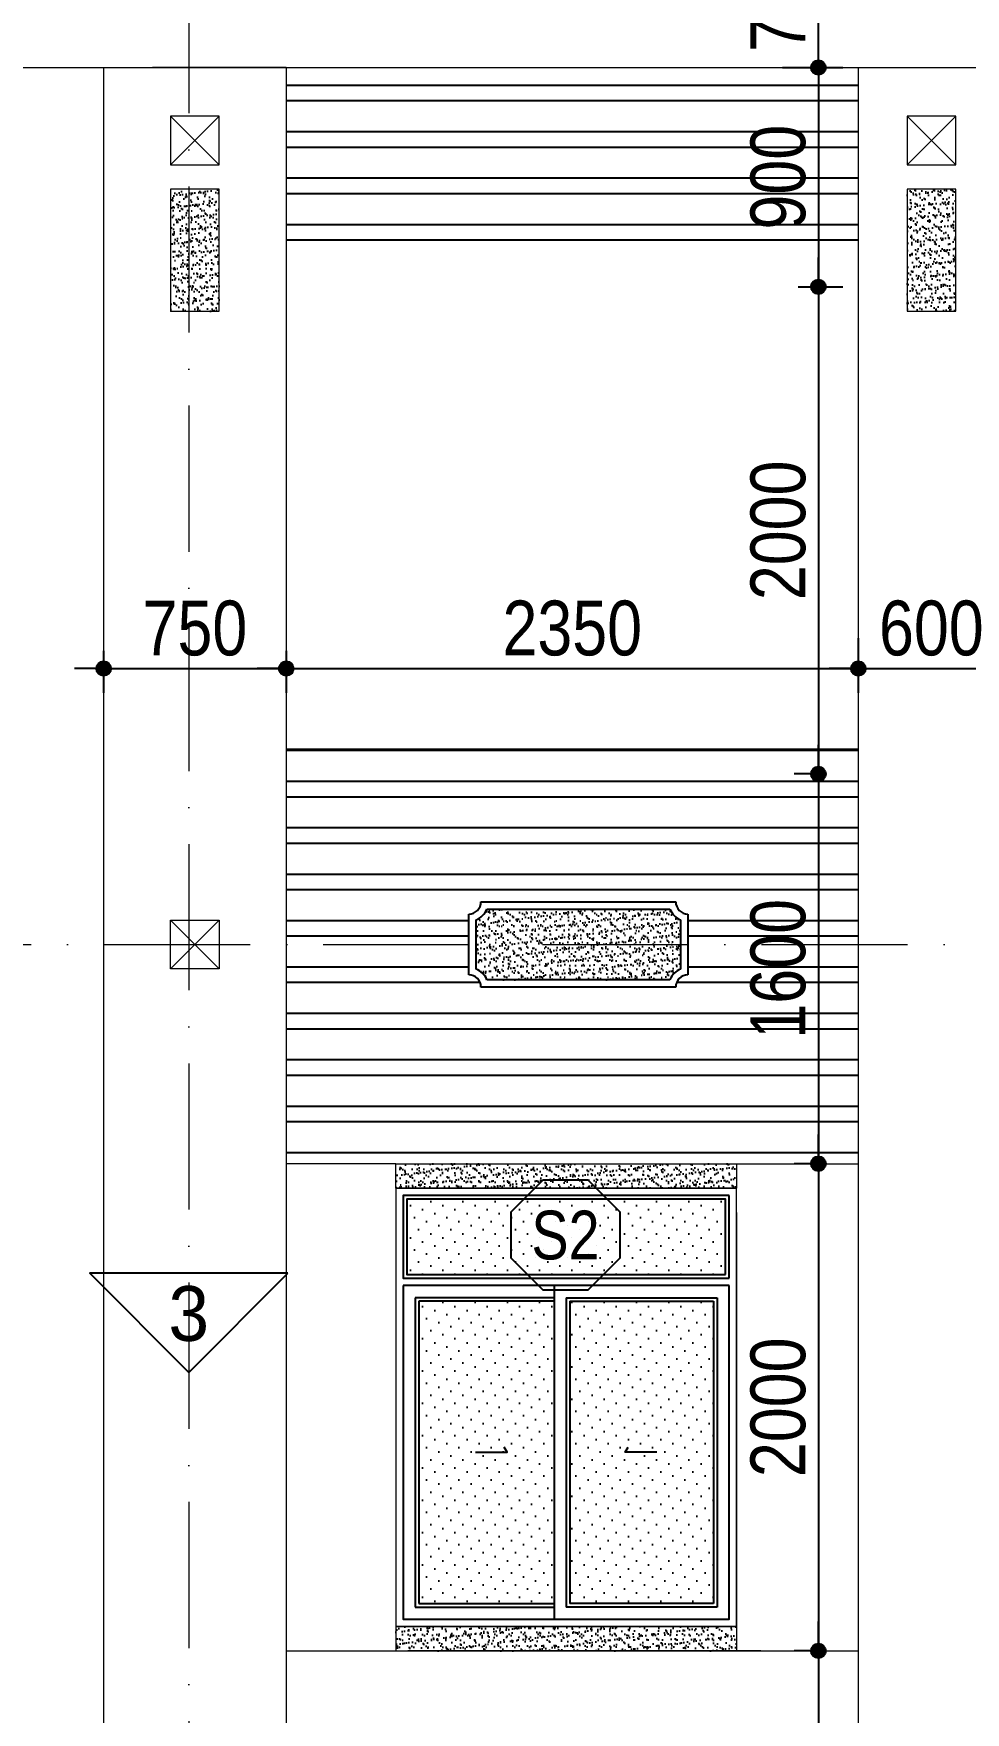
# Model space of a CAD drawing. Extents: x -1107188 to -523840, y 39692 to 514392.
# Drawn here: x -1099514 to -1095686, y 413449 to 420341 of the extents above; entities that cross this region are included whole.
import ezdxf
from ezdxf.enums import TextEntityAlignment as Align

# ---------------------------------------------------------------- set-up
doc = ezdxf.new("R2010")
doc.units = 0
doc.linetypes.add('ACAD_ISO10W100', pattern=[18, 12, -3, 0, -3])
doc.layers.get('DEFPOINTS').update_dxf_attribs({"linetype": 'CONTINUOUS'})
for name, color, linetype in [('DIM', 1, 'CONTINUOUS'), ('DOOR', 20, 'CONTINUOUS'), ('HACTH', 8, 'CONTINUOUS'), ('HATCH', 8, 'CONTINUOUS'), ('KINH 1', 142, 'CONTINUOUS'), ('netthay', 2, 'CONTINUOUS'), ('TAGS', 60, 'CONTINUOUS')]:
    doc.layers.add(name, color=color, linetype=linetype)
doc.layers.add('NET-THAY', color=2, linetype='CONTINUOUS', lineweight=13)
doc.layers.add('TRUC', color=24, linetype='CONTINUOUS', lineweight=0)
doc.styles.add('AVO', font='')
doc.styles.add('HEL-CONDENSE', font='')
doc.styles.add('VNI-HELVE-CONDENSEN', font='')
doc.styles.get('AVO').set_extended_font_data('VNI-Avo')
doc.styles.get('HEL-CONDENSE').set_extended_font_data('VNI-Helve-Condense')
doc.styles.get('VNI-HELVE-CONDENSEN').set_extended_font_data('VNI-Helve-Condense')
doc.dimstyles.new('D100', dxfattribs={"dimtxt": 225, "dimasz": 1.2, "dimexe": 100, "dimexo": 0, "dimgap": 50, "dimtad": 1, "dimdec": 0, "dimzin": 13, "dimdsep": 46, "dimtxsty": 'HEL-CONDENSE', "dimblk": 'D50', "dimcen": 0, "dimclrd": 1, "dimclre": 1, "dimclrt": 7, "dimadec": 0, "dimazin": 0, "dimtfac": 1, "dimtdec": 0, "dimtmove": 0, "dimatfit": 3, "dimldrblk": 'D50', "dimfxl": 1, "dimtolj": 1, "dimtzin": 13, "dimarcsym": 0})
pattern_1 = [(180, (-1259883.07, -48754.8), (-1e-14, -190.5), []), (180, (-1259946.57, -48691.3), (-1e-14, -190.5), [])]
pattern_2 = [(37.5, (-2396478.653, 162683.128), (-1.2000235, 36.7059928), [0, -28.956, 0, -32.385, 0, -30.95625]), (7.5, (-2396478.653, 162683.13), (33.7142462, 53.7618825), [0, -15.621, 0, -26.0985, 0, -10.00125]), (327.5, (-2396502.085, 162683.128), (59.3244278, 0.10778885), [0, -9.525, 0, -34.29, 0, -44.7675]), (317.5, (-2396502.085, 162683.13), (57.266734, 16.7196992), [0, -4.7625, 0, -22.479, 0, -25.7175])]

# ---------------------------------------------------------------- blocks, each defined once
blk = doc.blocks.new('KH-CUADI')
at = {"layer": 'TAGS'}
blk.add_lwpolyline([(-124.3, 300), (-300, 124.3), (-300, -124.3), (-124.3, -300), (124.3, -300), (300, -124.3), (300, 124.3), (124.3, 300)], close=True, dxfattribs=at)
at = {"layer": 'TAGS', "style": 'VNI-HELVE-CONDENSEN'}
blk.add_attdef('D', text='', height=300, dxfattribs=at).set_placement((0, 0), align=Align.MIDDLE)
blk = doc.blocks.new('A$C5F62150E')
at = {"layer": 'KINH 1'}
h = blk.add_hatch(dxfattribs=at)
h.set_pattern_fill('DOTS', color=256, scale=750, angle=45, style=0)
h.set_pattern_definition([(45, (0, 0), (-16.5728, 49.71845), [0, -46.875])])
h.paths.add_polyline_path([(2528.9, 1072.2), (1218.9, 1072.2), (1218.9, 762.2), (2528.9, 762.2)])
h.paths.add_polyline_path([(1823.9, 652.2), (1268.9, 652.2), (1268.9, -587.8), (1823.9, -587.8)])
h.paths.add_polyline_path([(2478.9, 652.2), (1888.9, 652.2), (1888.9, -587.8), (2478.9, -587.8)])
at = {"layer": 'DOOR'}
for p, q in [((2543.9, 747.2), (2543.9, 1087.2)), ((2543.9, 717.2), (1203.9, 717.2)), ((1823.9, 717.2), (1823.9, -652.8)), ((1823.9, 667.2), (1253.9, 667.2)), ((1253.9, 667.2), (1253.9, -602.8)), ((1873.9, 667.2), (1873.9, -602.8)), ((1873.9, 667.2), (2493.9, 667.2)), ((2493.9, 667.2), (2493.9, -602.8)), ((1253.9, -602.8), (1823.9, -602.8)), ((2493.9, -602.8), (1873.9, -602.8))]:
    blk.add_line(p, q, dxfattribs=at)
at = {"layer": 'DOOR', "color": 8}
for p, q in [((1823.9, 652.2), (1268.9, 652.2)), ((1268.9, 652.2), (1268.9, -587.8)), ((1888.9, 652.2), (1888.9, -587.8)), ((1888.9, 652.2), (2478.9, 652.2)), ((2478.9, 652.2), (2478.9, -587.8)), ((1268.9, -587.8), (1823.9, -587.8)), ((2478.9, -587.8), (1888.9, -587.8))]:
    blk.add_line(p, q, dxfattribs=at)
at = {"layer": 'DOOR'}
for points in [[(2543.9, 1087.2), (1203.9, 1087.2), (1203.9, 747.2), (2543.9, 747.2)], [(1203.9, 717.2), (1203.9, -652.8), (2543.9, -652.8), (2543.9, 717.2)], [(1501.6, 32.3), (1632, 32.3), (1618.7, 53)], [(2246.2, 32.3), (2115.8, 32.3), (2129.1, 53)]]:
    blk.add_lwpolyline(points, dxfattribs=at)
at = {"layer": 'DOOR', "color": 8}
blk.add_lwpolyline([(2528.9, 762.2), (2528.9, 1072.2), (1218.9, 1072.2), (1218.9, 762.2), (2528.9, 762.2)], close=True, dxfattribs=at)
at = {"layer": 'NET-THAY'}
for p, q in [((1173.9, 1117.2), (2573.9, 1117.2)), ((2573.9, -682.8), (2573.9, 1117.2)), ((1173.9, -682.8), (2573.9, -682.8))]:
    blk.add_line(p, q, dxfattribs=at)
blk.add_lwpolyline([(1173.9, 1117.2), (1173.9, -682.8)], dxfattribs=at)
at = {"layer": 'TAGS', "linetype": 'Continuous'}
ref = blk.add_blockref('KH-CUADI', (1871, 924.3), dxfattribs=dict(at, xscale=0.75, yscale=0.75, zscale=0.75, rotation=180))
ref.add_attrib('D', 'S2', dxfattribs={"color": 7, "height": 200, "style": 'VNI-HELVE-CONDENSEN'}).set_placement((1871, 924.3), align=Align.MIDDLE)
blk = doc.blocks.new('D50')
at = {"layer": 'DIM'}
blk.add_hatch(color=256, dxfattribs=at).paths.add_polyline_path([(25, 0, 1), (-25, 0, 1)])
blk.add_line((25, 0), (100, 0), dxfattribs=at)
blk.add_circle((0, 0), 25, dxfattribs=at)
blk = doc.blocks.new('*D804')
at = {"layer": 'DEFPOINTS', "color": 0, "linetype": 'Continuous', "transparency": 16777216}
for p in [(-1096372.6, 420201.6), (-1096372.6, 419301.6), (-1096289.8, 419301.6)]:
    blk.add_point(p, dxfattribs=at)
at = {"layer": 'DIM', "color": 1, "linetype": 'Continuous', "lineweight": -2, "transparency": 16777216}
for p, q in [((-1096372.6, 420201.6), (-1096189.8, 420201.6)), ((-1096289.8, 420200.4), (-1096289.8, 419302.8)), ((-1096372.6, 419301.6), (-1096189.8, 419301.6))]:
    blk.add_line(p, q, dxfattribs=at)
at = {"layer": 'DIM', "color": 1, "linetype": 'Continuous', "lineweight": -2, "transparency": 16777216, "xscale": 1.199999999999999, "yscale": 1.199999999999999, "zscale": 1.199999999999999}
for p, rotation in [((-1096289.8, 420201.6), 90), ((-1096289.8, 419301.6), 270)]:
    blk.add_blockref('D50', p, dxfattribs=dict(at, rotation=rotation))
at = {"layer": 'DIM', "color": 7, "linetype": 'Continuous', "transparency": 16777216, "insert": (-1096454.7, 419751.6), "char_height": 225, "attachment_point": 5, "rotation": 90, "style": 'HEL-CONDENSE'}
blk.add_mtext('\\A1;900', dxfattribs=at)
blk = doc.blocks.new('*D805')
at = {"layer": 'DEFPOINTS', "color": 0, "linetype": 'Continuous', "transparency": 16777216}
for p in [(-1096372.6, 419301.6), (-1096289.8, 417301.6), (-1096289.8, 417301.6)]:
    blk.add_point(p, dxfattribs=at)
at = {"layer": 'DIM', "color": 1, "linetype": 'Continuous', "lineweight": -2, "transparency": 16777216}
for p, q in [((-1096372.6, 419301.6), (-1096189.8, 419301.6)), ((-1096289.8, 419300.4), (-1096289.8, 417302.8)), ((-1096289.8, 417301.6), (-1096389.8, 417301.6))]:
    blk.add_line(p, q, dxfattribs=at)
at = {"layer": 'DIM', "color": 1, "linetype": 'Continuous', "lineweight": -2, "transparency": 16777216, "xscale": 1.199999999999999, "yscale": 1.199999999999999, "zscale": 1.199999999999999}
for p, rotation in [((-1096289.8, 419301.6), 90), ((-1096289.8, 417301.6), 270)]:
    blk.add_blockref('D50', p, dxfattribs=dict(at, rotation=rotation))
at = {"layer": 'DIM', "color": 7, "linetype": 'Continuous', "transparency": 16777216, "insert": (-1096454.7, 418301.6), "char_height": 225, "attachment_point": 5, "rotation": 90, "style": 'HEL-CONDENSE'}
blk.add_mtext('\\A1;2000', dxfattribs=at)
blk = doc.blocks.new('*D806')
at = {"layer": 'DEFPOINTS', "color": 0, "linetype": 'Continuous', "transparency": 16777216}
for p in [(-1096289.8, 417301.6), (-1096289.8, 415701.6), (-1096289.8, 415701.6)]:
    blk.add_point(p, dxfattribs=at)
at = {"layer": 'DIM', "color": 1, "linetype": 'Continuous', "lineweight": -2, "transparency": 16777216}
for p, q in [((-1096289.8, 417301.6), (-1096389.8, 417301.6)), ((-1096289.8, 417300.4), (-1096289.8, 415702.8)), ((-1096289.8, 415701.6), (-1096389.8, 415701.6))]:
    blk.add_line(p, q, dxfattribs=at)
at = {"layer": 'DIM', "color": 1, "linetype": 'Continuous', "lineweight": -2, "transparency": 16777216, "xscale": 1.199999999999999, "yscale": 1.199999999999999, "zscale": 1.199999999999999}
for p, rotation in [((-1096289.8, 417301.6), 90), ((-1096289.8, 415701.6), 270)]:
    blk.add_blockref('D50', p, dxfattribs=dict(at, rotation=rotation))
at = {"layer": 'DIM', "color": 7, "linetype": 'Continuous', "transparency": 16777216, "insert": (-1096454.7, 416501.6), "char_height": 225, "attachment_point": 5, "rotation": 90, "style": 'HEL-CONDENSE'}
blk.add_mtext('\\A1;1600', dxfattribs=at)
blk = doc.blocks.new('*D807')
at = {"layer": 'DEFPOINTS', "color": 0, "linetype": 'Continuous', "transparency": 16777216}
for p in [(-1096289.8, 415701.6), (-1096289.8, 413701.6), (-1096289.8, 413701.6)]:
    blk.add_point(p, dxfattribs=at)
at = {"layer": 'DIM', "color": 1, "linetype": 'Continuous', "lineweight": -2, "transparency": 16777216}
for p, q in [((-1096289.8, 415701.6), (-1096389.8, 415701.6)), ((-1096289.8, 415700.4), (-1096289.8, 413702.8)), ((-1096289.8, 413701.6), (-1096389.8, 413701.6))]:
    blk.add_line(p, q, dxfattribs=at)
at = {"layer": 'DIM', "color": 1, "linetype": 'Continuous', "lineweight": -2, "transparency": 16777216, "xscale": 1.199999999999999, "yscale": 1.199999999999999, "zscale": 1.199999999999999}
for p, rotation in [((-1096289.8, 415701.6), 90), ((-1096289.8, 413701.6), 270)]:
    blk.add_blockref('D50', p, dxfattribs=dict(at, rotation=rotation))
at = {"layer": 'DIM', "color": 7, "linetype": 'Continuous', "transparency": 16777216, "insert": (-1096454.7, 414701.6), "char_height": 225, "attachment_point": 5, "rotation": 90, "style": 'HEL-CONDENSE'}
blk.add_mtext('\\A1;2000', dxfattribs=at)
blk = doc.blocks.new('*D808')
at = {"layer": 'DEFPOINTS', "color": 0, "linetype": 'Continuous', "transparency": 16777216}
for p in [(-1096289.8, 413701.6), (-1096289.8, 412651.6), (-1096289.8, 412651.6)]:
    blk.add_point(p, dxfattribs=at)
at = {"layer": 'DIM', "color": 1, "linetype": 'Continuous', "lineweight": -2, "transparency": 16777216}
for p, q in [((-1096289.8, 413701.6), (-1096389.8, 413701.6)), ((-1096289.8, 413700.4), (-1096289.8, 412652.8)), ((-1096289.8, 412651.6), (-1096389.8, 412651.6))]:
    blk.add_line(p, q, dxfattribs=at)
at = {"layer": 'DIM', "color": 1, "linetype": 'Continuous', "lineweight": -2, "transparency": 16777216, "xscale": 1.199999999999999, "yscale": 1.199999999999999, "zscale": 1.199999999999999}
for p, rotation in [((-1096289.8, 413701.6), 90), ((-1096289.8, 412651.6), 270)]:
    blk.add_blockref('D50', p, dxfattribs=dict(at, rotation=rotation))
at = {"layer": 'DIM', "color": 7, "linetype": 'Continuous', "transparency": 16777216, "insert": (-1096454.7, 413059.7), "char_height": 225, "attachment_point": 5, "rotation": 90, "style": 'HEL-CONDENSE'}
blk.add_mtext('\\A1;1050', dxfattribs=at)
blk = doc.blocks.new('*D811')
at = {"layer": 'DEFPOINTS', "color": 0, "linetype": 'Continuous', "transparency": 16777216}
for p in [(-1096437.3, 420901.6), (-1096289.8, 420901.6), (-1096437.3, 420201.6)]:
    blk.add_point(p, dxfattribs=at)
at = {"layer": 'DIM', "color": 1, "linetype": 'Continuous', "lineweight": -2, "transparency": 16777216}
for p, q in [((-1096437.3, 420901.6), (-1096189.8, 420901.6)), ((-1096289.8, 420202.8), (-1096289.8, 420900.4)), ((-1096437.3, 420201.6), (-1096189.8, 420201.6))]:
    blk.add_line(p, q, dxfattribs=at)
at = {"layer": 'DIM', "color": 1, "linetype": 'Continuous', "lineweight": -2, "transparency": 16777216, "xscale": 1.199999999999999, "yscale": 1.199999999999999, "zscale": 1.199999999999999}
for p, rotation in [((-1096289.8, 420901.6), 90), ((-1096289.8, 420201.6), 270)]:
    blk.add_blockref('D50', p, dxfattribs=dict(at, rotation=rotation))
at = {"layer": 'DIM', "color": 7, "linetype": 'Continuous', "transparency": 16777216, "insert": (-1096454.7, 420480.8), "char_height": 225, "attachment_point": 5, "rotation": 90, "style": 'HEL-CONDENSE'}
blk.add_mtext('\\A1;700', dxfattribs=at)
blk = doc.blocks.new('*D783')
at = {"layer": 'DEFPOINTS', "color": 0, "linetype": 'Continuous', "transparency": 16777216}
for p in [(-1099225.8, 417806.7), (-1098475.8, 417806.7), (-1098475.8, 417734.3)]:
    blk.add_point(p, dxfattribs=at)
at = {"layer": 'DIM', "color": 1, "linetype": 'Continuous', "lineweight": -2, "transparency": 16777216}
for p, q in [((-1099225.8, 417806.7), (-1099225.8, 417634.3)), ((-1098475.8, 417806.7), (-1098475.8, 417634.3)), ((-1099224.6, 417734.3), (-1098477, 417734.3))]:
    blk.add_line(p, q, dxfattribs=at)
at = {"layer": 'DIM', "color": 1, "linetype": 'Continuous', "lineweight": -2, "transparency": 16777216, "xscale": 1.199999999999999, "yscale": 1.199999999999999, "zscale": 1.199999999999999, "rotation": 180}
blk.add_blockref('D50', (-1099225.8, 417734.3), dxfattribs=at)
at = {"layer": 'DIM', "color": 1, "linetype": 'Continuous', "lineweight": -2, "transparency": 16777216, "xscale": 1.199999999999999, "yscale": 1.199999999999999, "zscale": 1.199999999999999}
blk.add_blockref('D50', (-1098475.8, 417734.3), dxfattribs=at)
at = {"layer": 'DIM', "color": 7, "linetype": 'Continuous', "transparency": 16777216, "insert": (-1098850.8, 417899.2), "char_height": 225, "attachment_point": 5, "style": 'HEL-CONDENSE'}
blk.add_mtext('\\A1;750', dxfattribs=at)
blk = doc.blocks.new('*D784')
at = {"layer": 'DEFPOINTS', "color": 0, "linetype": 'Continuous', "transparency": 16777216}
for p in [(-1098475.8, 417806.7), (-1096125.8, 417858.4), (-1096125.8, 417734.3)]:
    blk.add_point(p, dxfattribs=at)
at = {"layer": 'DIM', "color": 1, "linetype": 'Continuous', "lineweight": -2, "transparency": 16777216}
for p, q in [((-1098475.8, 417806.7), (-1098475.8, 417634.3)), ((-1096125.8, 417858.4), (-1096125.8, 417634.3)), ((-1098474.6, 417734.3), (-1096127, 417734.3))]:
    blk.add_line(p, q, dxfattribs=at)
at = {"layer": 'DIM', "color": 1, "linetype": 'Continuous', "lineweight": -2, "transparency": 16777216, "xscale": 1.199999999999999, "yscale": 1.199999999999999, "zscale": 1.199999999999999, "rotation": 180}
blk.add_blockref('D50', (-1098475.8, 417734.3), dxfattribs=at)
at = {"layer": 'DIM', "color": 1, "linetype": 'Continuous', "lineweight": -2, "transparency": 16777216, "xscale": 1.199999999999999, "yscale": 1.199999999999999, "zscale": 1.199999999999999}
blk.add_blockref('D50', (-1096125.8, 417734.3), dxfattribs=at)
at = {"layer": 'DIM', "color": 7, "linetype": 'Continuous', "transparency": 16777216, "insert": (-1097300.8, 417899.2), "char_height": 225, "attachment_point": 5, "style": 'HEL-CONDENSE'}
blk.add_mtext('\\A1;2350', dxfattribs=at)
blk = doc.blocks.new('*D785')
at = {"layer": 'DEFPOINTS', "color": 0, "linetype": 'Continuous', "transparency": 16777216}
for p in [(-1095525.8, 417972.2), (-1096125.8, 417858.4), (-1095525.8, 417734.3)]:
    blk.add_point(p, dxfattribs=at)
at = {"layer": 'DIM', "color": 1, "linetype": 'Continuous', "lineweight": -2, "transparency": 16777216}
for p, q in [((-1095525.8, 417972.2), (-1095525.8, 417634.3)), ((-1096125.8, 417858.4), (-1096125.8, 417634.3)), ((-1096124.6, 417734.3), (-1095527, 417734.3))]:
    blk.add_line(p, q, dxfattribs=at)
at = {"layer": 'DIM', "color": 1, "linetype": 'Continuous', "lineweight": -2, "transparency": 16777216, "xscale": 1.199999999999999, "yscale": 1.199999999999999, "zscale": 1.199999999999999, "rotation": 180}
blk.add_blockref('D50', (-1096125.8, 417734.3), dxfattribs=at)
at = {"layer": 'DIM', "color": 1, "linetype": 'Continuous', "lineweight": -2, "transparency": 16777216, "xscale": 1.199999999999999, "yscale": 1.199999999999999, "zscale": 1.199999999999999}
blk.add_blockref('D50', (-1095525.8, 417734.3), dxfattribs=at)
at = {"layer": 'DIM', "color": 7, "linetype": 'Continuous', "transparency": 16777216, "insert": (-1095825.8, 417899.2), "char_height": 225, "attachment_point": 5, "style": 'HEL-CONDENSE'}
blk.add_mtext('\\A1;600', dxfattribs=at)
blk = doc.blocks.new('TUONG-NAM')
at = {"layer": 'TAGS'}
blk.add_lwpolyline([(-452.5, -452.5), (452.5, -452.5), (0, 0)], close=True, dxfattribs=at)
at = {"layer": 'TAGS', "linetype": 'Continuous', "style": 'AVO'}
blk.add_attdef('KH-TUONG', text='', height=250, dxfattribs=at).set_placement((0.5, -269.3), align=Align.MIDDLE_CENTER)

msp = doc.modelspace()

# ---------------------------------------------------------------- hatches: boundary and pattern name
at = {"layer": 'HACTH'}
h = msp.add_hatch(dxfattribs=at)
h.set_pattern_fill('ANSI32', color=256, scale=20, angle=135, style=0)
h.set_pattern_definition(pattern_1)
h.paths.add_polyline_path([(-1092575.774, 419401.638), (-1090175.774, 419401.638), (-1090175.774, 420201.638), (-1092575.774, 420201.638)])
h.paths.add_polyline_path([(-1095525.774, 419401.638), (-1093175.774, 419401.638), (-1093175.774, 420201.638), (-1095525.774, 420201.638)])
h.paths.add_polyline_path([(-1098475.774, 419401.638), (-1096125.774, 419401.638), (-1096125.774, 420201.638), (-1098475.774, 420201.638)])
h = msp.add_hatch(dxfattribs=at)
h.set_pattern_fill('ANSI32', color=256, scale=20, angle=135, style=0)
h.set_pattern_definition(pattern_1)
h.paths.add_polyline_path([(-1096125.774, 417401.638), (-1098475.774, 417401.638), (-1098475.774, 416601.638), (-1097725.774, 416601.638), (-1097725.774, 416726.638, 0.41421356), (-1097675.774, 416776.638), (-1096875.774, 416776.638, 0.41421356), (-1096825.774, 416726.638), (-1096825.774, 416601.638), (-1096125.774, 416601.638)])
h.paths.add_polyline_path([(-1093175.774, 417389.757), (-1095525.774, 417389.757), (-1095525.774, 416601.638), (-1094825.774, 416601.638), (-1094825.774, 416726.638, 0.41421356), (-1094775.774, 416776.638), (-1093975.774, 416776.638, 0.41421356), (-1093925.774, 416726.638), (-1093925.774, 416601.638), (-1093175.774, 416601.638)])
h.paths.add_polyline_path([(-1090175.774, 417389.757), (-1092575.774, 417389.757), (-1092575.774, 416601.638), (-1091825.774, 416601.638), (-1091825.774, 416726.638, 0.41421356), (-1091775.774, 416776.638), (-1090975.774, 416776.638, 0.41421356), (-1090925.774, 416726.638), (-1090925.774, 416601.638), (-1090175.774, 416601.638)])
h.paths.add_polyline_path([(-1087175.774, 417401.638), (-1089575.774, 417401.638), (-1089575.774, 416601.638), (-1088825.774, 416601.638), (-1088825.774, 416726.638, 0.41421356), (-1088775.774, 416776.638), (-1087975.774, 416776.638, 0.41421356), (-1087925.774, 416726.638), (-1087925.774, 416601.638), (-1087175.774, 416601.638), (-1087175.774, 417001.638)])
h.paths.add_polyline_path([(-1084675.774, 417401.638), (-1086575.774, 417401.638), (-1086575.774, 417001.638), (-1086575.774, 416601.638), (-1086075.774, 416601.638), (-1086075.774, 416726.638, 0.41421356), (-1086025.774, 416776.638), (-1085225.774, 416776.638, 0.41421356), (-1085175.774, 416726.638), (-1085175.774, 416601.638), (-1084675.774, 416601.638), (-1084675.774, 417001.638)])
h.paths.add_polyline_path([(-1078175.774, 417401.638), (-1080075.774, 417401.638), (-1080075.774, 416601.638), (-1079575.774, 416601.638), (-1079575.774, 416726.638, 0.41421356), (-1079525.774, 416776.638), (-1078725.774, 416776.638, 0.41421356), (-1078675.774, 416726.638), (-1078675.774, 416601.638), (-1078175.774, 416601.638)])
h.paths.add_polyline_path([(-1075175.774, 417401.638), (-1077575.774, 417401.638), (-1077575.774, 416601.638), (-1076825.774, 416601.638), (-1076825.774, 416726.638, 0.41421356), (-1076775.774, 416776.638), (-1075975.774, 416776.638, 0.41421356), (-1075925.774, 416726.638), (-1075925.774, 416601.638), (-1075175.774, 416601.638)])
h.paths.add_polyline_path([(-1072175.774, 417389.757), (-1074575.774, 417389.757), (-1074575.774, 416601.638), (-1073825.774, 416601.638), (-1073825.774, 416726.638, 0.41421356), (-1073775.774, 416776.638), (-1072975.774, 416776.638, 0.41421356), (-1072925.774, 416726.638), (-1072925.774, 416601.638), (-1072175.774, 416601.638)])
edge = h.paths.add_edge_path()
edge.add_line((-1074575.774, 415701.638), (-1072175.774, 415701.638))
edge.add_line((-1072175.774, 415701.638), (-1072175.774, 416601.638))
edge.add_line((-1072175.774, 416601.638), (-1072925.774, 416601.638))
edge.add_line((-1072925.774, 416601.638), (-1072925.774, 416476.638))
edge.add_arc((-1072925.774, 416426.638), 50, 90, 180)
edge.add_line((-1072975.774, 416426.638), (-1073775.774, 416426.638))
edge.add_arc((-1073825.774, 416426.638), 50, 0, 90)
edge.add_line((-1073825.774, 416476.638), (-1073825.774, 416601.638))
edge.add_line((-1073825.774, 416601.638), (-1074575.774, 416601.638))
edge.add_line((-1074575.774, 416601.638), (-1074575.774, 415701.638))
edge = h.paths.add_edge_path()
edge.add_line((-1077575.774, 415701.638), (-1075175.774, 415701.638))
edge.add_line((-1075175.774, 415701.638), (-1075175.774, 416601.638))
edge.add_line((-1075175.774, 416601.638), (-1075925.774, 416601.638))
edge.add_line((-1075925.774, 416601.638), (-1075925.774, 416476.638))
edge.add_arc((-1075925.774, 416426.638), 50, 90, 180)
edge.add_line((-1075975.774, 416426.638), (-1076775.774, 416426.638))
edge.add_arc((-1076825.774, 416426.638), 50, 0, 90)
edge.add_line((-1076825.774, 416476.638), (-1076825.774, 416601.638))
edge.add_line((-1076825.774, 416601.638), (-1077575.774, 416601.638))
edge.add_line((-1077575.774, 416601.638), (-1077575.774, 415701.638))
edge = h.paths.add_edge_path()
edge.add_line((-1080075.774, 415701.638), (-1078175.774, 415701.638))
edge.add_line((-1078175.774, 415701.638), (-1078175.774, 416601.638))
edge.add_line((-1078175.774, 416601.638), (-1078675.774, 416601.638))
edge.add_line((-1078675.774, 416601.638), (-1078675.774, 416476.638))
edge.add_arc((-1078675.774, 416426.638), 50, 90, 180)
edge.add_line((-1078725.774, 416426.638), (-1079525.774, 416426.638))
edge.add_arc((-1079575.774, 416426.638), 50, 0, 90)
edge.add_line((-1079575.774, 416476.638), (-1079575.774, 416601.638))
edge.add_line((-1079575.774, 416601.638), (-1080075.774, 416601.638))
edge.add_line((-1080075.774, 416601.638), (-1080075.774, 415701.638))
edge = h.paths.add_edge_path()
edge.add_line((-1086575.774, 415701.638), (-1084675.774, 415701.638))
edge.add_line((-1084675.774, 415701.638), (-1084675.774, 416601.638))
edge.add_line((-1084675.774, 416601.638), (-1085175.774, 416601.638))
edge.add_line((-1085175.774, 416601.638), (-1085175.774, 416476.638))
edge.add_arc((-1085175.774, 416426.638), 50, 90, 180)
edge.add_line((-1085225.774, 416426.638), (-1086025.774, 416426.638))
edge.add_arc((-1086075.774, 416426.638), 50, 0, 90)
edge.add_line((-1086075.774, 416476.638), (-1086075.774, 416601.638))
edge.add_line((-1086075.774, 416601.638), (-1086575.774, 416601.638))
edge.add_line((-1086575.774, 416601.638), (-1086575.774, 415701.638))
edge = h.paths.add_edge_path()
edge.add_line((-1089575.774, 415701.638), (-1087175.774, 415701.638))
edge.add_line((-1087175.774, 415701.638), (-1087175.774, 416601.638))
edge.add_line((-1087175.774, 416601.638), (-1087925.774, 416601.638))
edge.add_line((-1087925.774, 416601.638), (-1087925.774, 416476.638))
edge.add_arc((-1087925.774, 416426.638), 50, 90, 180)
edge.add_line((-1087975.774, 416426.638), (-1088775.774, 416426.638))
edge.add_arc((-1088825.774, 416426.638), 50, 0, 90)
edge.add_line((-1088825.774, 416476.638), (-1088825.774, 416601.638))
edge.add_line((-1088825.774, 416601.638), (-1089575.774, 416601.638))
edge.add_line((-1089575.774, 416601.638), (-1089575.774, 415701.638))
edge = h.paths.add_edge_path()
edge.add_line((-1092575.774, 415701.638), (-1090175.774, 415701.638))
edge.add_line((-1090175.774, 415701.638), (-1090175.774, 416601.638))
edge.add_line((-1090175.774, 416601.638), (-1090925.774, 416601.638))
edge.add_line((-1090925.774, 416601.638), (-1090925.774, 416476.638))
edge.add_arc((-1090925.774, 416426.638), 50, 90, 180)
edge.add_line((-1090975.774, 416426.638), (-1091775.774, 416426.638))
edge.add_arc((-1091825.774, 416426.638), 50, 0, 90)
edge.add_line((-1091825.774, 416476.638), (-1091825.774, 416601.638))
edge.add_line((-1091825.774, 416601.638), (-1092575.774, 416601.638))
edge.add_line((-1092575.774, 416601.638), (-1092575.774, 415701.638))
edge = h.paths.add_edge_path()
edge.add_line((-1095525.774, 415701.638), (-1093175.774, 415701.638))
edge.add_line((-1093175.774, 415701.638), (-1093175.774, 416601.638))
edge.add_line((-1093175.774, 416601.638), (-1093925.774, 416601.638))
edge.add_line((-1093925.774, 416601.638), (-1093925.774, 416476.638))
edge.add_arc((-1093925.774, 416426.638), 50, 90, 180)
edge.add_line((-1093975.774, 416426.638), (-1094775.774, 416426.638))
edge.add_arc((-1094825.774, 416426.638), 50, 0, 90)
edge.add_line((-1094825.774, 416476.638), (-1094825.774, 416601.638))
edge.add_line((-1094825.774, 416601.638), (-1095525.774, 416601.638))
edge.add_line((-1095525.774, 416601.638), (-1095525.774, 415701.638))
edge = h.paths.add_edge_path()
edge.add_line((-1098475.774, 415701.638), (-1096125.774, 415701.638))
edge.add_line((-1096125.774, 415701.638), (-1096125.774, 416601.638))
edge.add_line((-1096125.774, 416601.638), (-1096825.774, 416601.638))
edge.add_line((-1096825.774, 416601.638), (-1096825.774, 416476.638))
edge.add_arc((-1096825.774, 416426.638), 50, 90, 180)
edge.add_line((-1096875.774, 416426.638), (-1097675.774, 416426.638))
edge.add_arc((-1097725.774, 416426.638), 50, 0, 90)
edge.add_line((-1097725.774, 416476.638), (-1097725.774, 416601.638))
edge.add_line((-1097725.774, 416601.638), (-1098475.774, 416601.638))
edge.add_line((-1098475.774, 416601.638), (-1098475.774, 415701.638))
at = {"layer": 'HATCH'}
h = msp.add_hatch(dxfattribs=at)
h.set_pattern_fill('AR-SAND', color=256, scale=0.75, style=0)
h.set_pattern_definition(pattern_2)
h.paths.add_polyline_path([(-1098950.774, 419201.638), (-1098750.774, 419201.638), (-1098750.774, 419701.638), (-1098950.774, 419701.638)])
h = msp.add_hatch(dxfattribs=at)
h.set_pattern_fill('AR-SAND', color=256, scale=0.75, style=0)
h.set_pattern_definition(pattern_2)
h.paths.add_polyline_path([(-1095925.774, 419201.638), (-1095725.774, 419201.638), (-1095725.774, 419701.638), (-1095925.774, 419701.638)])
h = msp.add_hatch(dxfattribs=at)
h.set_pattern_fill('AR-SAND', color=256, scale=0.75, style=0)
h.set_pattern_definition(pattern_2)
h.paths.add_polyline_path([(-1097651.612, 416746.638, -0.20323136), (-1097695.774, 416702.476), (-1097695.774, 416500.8, -0.20323136), (-1097651.612, 416456.638), (-1096899.936, 416456.638, -0.20323136), (-1096855.774, 416500.8), (-1096855.774, 416702.476, -0.20323136), (-1096899.936, 416746.638)])
h = msp.add_hatch(dxfattribs=at)
h.set_pattern_fill('AR-SAND', color=256, scale=0.75, style=0)
h.set_pattern_definition(pattern_2)
h.paths.add_polyline_path([(-1098025.774, 415701.638), (-1096625.774, 415701.638), (-1096625.774, 415601.638), (-1098025.774, 415601.638)])
h = msp.add_hatch(dxfattribs=at)
h.set_pattern_fill('AR-SAND', color=256, scale=0.75, style=0)
h.set_pattern_definition(pattern_2)
h.paths.add_polyline_path([(-1096625.774, 413801.638), (-1098025.774, 413801.638), (-1098025.774, 413701.638), (-1096625.774, 413701.638)])

# ---------------------------------------------------------------- linework, layer by layer
at = {"layer": 'HACTH'}
msp.add_lwpolyline([(-1096125.774, 417401.638), (-1098475.774, 417401.638)], dxfattribs=at)
at = {"layer": 'NET-THAY'}
for p, q in [((-1099775.774, 420201.638), (-1087175.774, 420201.638)), ((-1098475.774, 420201.638), (-1099025.774, 420201.638)), ((-1096125.774, 417401.638), (-1098475.774, 417401.638)), ((-1098025.774, 415701.638), (-1098475.774, 415701.638)), ((-1096625.774, 415701.638), (-1096125.774, 415701.638))]:
    msp.add_line(p, q, dxfattribs=at)
for points in [[(-1099225.774, 420201.638), (-1099225.774, 410901.638)], [(-1098475.774, 420201.638), (-1098475.774, 412651.638)], [(-1096125.774, 420201.638), (-1096125.774, 410901.638)], [(-1098750.774, 420001.638), (-1098950.774, 420001.638), (-1098950.774, 419801.638), (-1098750.774, 419801.638), (-1098750.774, 420001.638)], [(-1098950.774, 420001.638), (-1098750.774, 419801.638)], [(-1098750.774, 420001.638), (-1098950.774, 419801.638)], [(-1095725.774, 420001.638), (-1095925.774, 420001.638), (-1095925.774, 419801.638), (-1095725.774, 419801.638), (-1095725.774, 420001.638)], [(-1095925.774, 420001.638), (-1095725.774, 419801.638)], [(-1095725.774, 420001.638), (-1095925.774, 419801.638)], [(-1098750.774, 419701.638), (-1098950.774, 419701.638), (-1098950.774, 419201.638), (-1098750.774, 419201.638), (-1098750.774, 419701.638)], [(-1095725.774, 419701.638), (-1095925.774, 419701.638), (-1095925.774, 419201.638), (-1095725.774, 419201.638), (-1095725.774, 419701.638)], [(-1096525.774, 417401.638), (-1097975.774, 417401.638)], [(-1098950.774, 416701.638), (-1098750.774, 416701.638), (-1098750.774, 416501.638), (-1098950.774, 416501.638), (-1098950.774, 416701.638)], [(-1098750.774, 416701.638), (-1098950.774, 416501.638)], [(-1098950.774, 416701.638), (-1098750.774, 416501.638)], [(-1096625.774, 415601.638), (-1098025.774, 415601.638)], [(-1098025.774, 415501.638), (-1098025.774, 413701.638)], [(-1096625.774, 415501.638), (-1096625.774, 413701.638)], [(-1096625.774, 413801.638), (-1098025.774, 413801.638)], [(-1098475.774, 413701.638), (-1096125.774, 413701.638)], [(-1096525.774, 413701.638), (-1097975.774, 413701.638)]]:
    msp.add_lwpolyline(points, dxfattribs=at)
msp.add_lwpolyline([(-1098025.774, 415701.638), (-1096625.774, 415701.638), (-1096625.774, 415601.638), (-1098025.774, 415601.638)], close=True, dxfattribs=at)
at = {"layer": 'netthay'}
for points in [[(-1097675.774, 416776.638), (-1096875.774, 416776.638)], [(-1097725.774, 416476.638), (-1097725.774, 416726.638)], [(-1097695.774, 416500.8), (-1097695.774, 416702.476)], [(-1097651.612, 416746.638), (-1096899.936, 416746.638)], [(-1096855.774, 416702.476), (-1096855.774, 416500.8)], [(-1096825.774, 416726.638), (-1096825.774, 416476.638)], [(-1096875.774, 416426.638), (-1097675.774, 416426.638)], [(-1096899.936, 416456.638), (-1097651.612, 416456.638)]]:
    msp.add_lwpolyline(points, dxfattribs=at)
for centre, radius, start, end in [((-1097725.774, 416776.638), 50, 270, 0), ((-1096825.774, 416776.638), 50, 180, 270), ((-1097725.774, 416776.638), 80, 292.0243128, 337.9756872), ((-1096825.774, 416776.638), 80, 202.0243128, 247.9756872), ((-1097725.774, 416426.638), 80, 22.0243128, 67.9756872), ((-1096825.774, 416426.638), 80, 112.0243128, 157.9756872), ((-1097725.774, 416426.638), 50, 0, 90), ((-1096825.774, 416426.638), 50, 90, 180)]:
    msp.add_arc(centre, radius, start, end, dxfattribs=at)
at = {"layer": 'TRUC', "linetype": 'ACAD_ISO10W100', "ltscale": 50}
for points in [[(-1098875.774, 424214.293), (-1098875.774, 409851.638)], [(-1100124.007, 420201.638), (-1064655.569, 420201.638)], [(-1100124.007, 416601.638), (-1064655.569, 416601.638)]]:
    msp.add_lwpolyline(points, dxfattribs=at)

# ---------------------------------------------------------------- block references
at = {"layer": 'DOOR'}
msp.add_blockref('A$C5F62150E', (-1099199.669, 414484.41), dxfattribs=at)
at = {"layer": 'TAGS', "linetype": 'Continuous'}
ref = msp.add_blockref('TUONG-NAM', (-1098875.774, 414844.297), dxfattribs=dict(at, xscale=0.8999999999068677, yscale=0.9000000000232831, zscale=0.9, rotation=180))
ref.add_attrib('KH-TUONG', '3', dxfattribs={"color": 7, "linetype": 'Continuous', "height": 225, "style": 'AVO'}).set_placement((-1098876.219, 415086.651), align=Align.MIDDLE_CENTER)

# ---------------------------------------------------------------- dimensions: what is measured, and where the dimension line sits
at = {"layer": 'DIM', "linetype": 'Continuous'}
dim = msp.add_linear_dim(base=(-1096289.847, 420901.638), p1=(-1096437.283, 420201.638), p2=(-1096437.283, 420901.638), angle=90, dimstyle='D100', dxfattribs=at)
dim.commit()
dim.dimension.update_dxf_attribs({"geometry": '*D811', "text_midpoint": (-1096289.847, 420480.773), "dimtype": 160})
dim = msp.add_linear_dim(base=(-1096289.847, 419301.638), p1=(-1096372.596, 420201.638), p2=(-1096372.596, 419301.638), angle=90, dimstyle='D100', dxfattribs=at)
dim.commit()
dim.dimension.update_dxf_attribs({"geometry": '*D804', "text_midpoint": (-1096454.747, 419751.638)})
for base, p1, p2, picture, middle in [((-1096289.847, 417301.638), (-1096372.596, 419301.638), (-1096289.847, 417301.638), '*D805', (-1096454.747, 418301.638)), ((-1096289.847, 415701.638), (-1096289.847, 417301.638), (-1096289.847, 415701.638), '*D806', (-1096454.747, 416501.638)), ((-1096289.847, 413701.638), (-1096289.847, 415701.638), (-1096289.847, 413701.638), '*D807', (-1096454.747, 414701.638))]:
    dim = msp.add_linear_dim(base=base, p1=p1, p2=p2, angle=90, dimstyle='D100', override={"dimtmove": 1}, dxfattribs=at)
    dim.commit()
    dim.dimension.update_dxf_attribs({"geometry": picture, "text_midpoint": middle})
dim = msp.add_linear_dim(base=(-1098475.774, 417734.271), p1=(-1099225.774, 417806.689), p2=(-1098475.774, 417806.689), dimstyle='D100', dxfattribs=at)
dim.commit()
dim.dimension.update_dxf_attribs({"geometry": '*D783', "text_midpoint": (-1098850.774, 417899.171)})
for base, p1, p2, picture, middle in [((-1096125.774, 417734.271), (-1098475.774, 417806.689), (-1096125.774, 417858.416), '*D784', (-1097300.774, 417899.171)), ((-1095525.774, 417734.271), (-1096125.774, 417858.416), (-1095525.774, 417972.217), '*D785', (-1095825.774, 417899.171))]:
    dim = msp.add_linear_dim(base=base, p1=p1, p2=p2, dimstyle='D100', override={"dimtmove": 1}, dxfattribs=at)
    dim.commit()
    dim.dimension.update_dxf_attribs({"geometry": picture, "text_midpoint": middle})
dim = msp.add_linear_dim(base=(-1096289.847, 412651.638), p1=(-1096289.847, 413701.638), p2=(-1096289.847, 412651.638), angle=90, dimstyle='D100', override={"dimtmove": 1}, dxfattribs=at)
dim.commit()
dim.dimension.update_dxf_attribs({"geometry": '*D808', "text_midpoint": (-1096289.847, 413059.67), "dimtype": 160})

doc.saveas('drawing.dxf')
